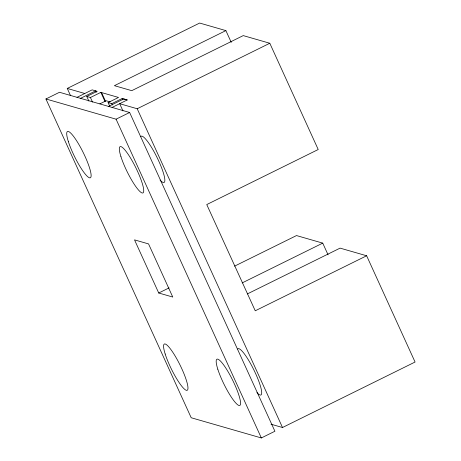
<?xml version="1.0" encoding="UTF-8"?>
<svg xmlns="http://www.w3.org/2000/svg" width="461" height="461" viewBox="0 0 461 461"><rect width="100%" height="100%" fill="white"/><g stroke="black" fill="none" stroke-linecap="round" stroke-linejoin="round"><path stroke-width="0.69" d="M45.933 98.971L59.492 92.275L129.633 112.484L274.906 431.254L261.347 437.95L191.206 417.747L45.933 98.971L116.074 119.18L129.633 112.484M70.533 95.64L67.254 88.443L199.653 23.05L225.884 30.61L231.232 42.343M77.027 97.329L92.148 89.86L97.202 91.313L86.772 96.464L88.858 101.045M80.537 98.337L95.658 90.869L96.251 92.177M86.772 96.464L90.419 97.513L100.85 92.367L118.523 97.455L108.093 102.607L109.885 106.537M225.884 30.61L114.409 85.671L131.754 90.667L243.241 35.606L269.794 43.259L318.217 149.514L206.753 204.569L255.25 310.789L366.639 255.774L415.067 362.029L282.507 427.508L271.022 424.212M99.864 103.869L106.168 100.757L110.173 101.916M108.093 102.607L111.741 103.656L122.171 98.51L127.219 99.962L112.098 107.43M108.589 106.422L123.715 98.954L127.219 99.962M122.949 110.894L119.67 103.69L137.205 108.75L269.794 43.259M158.734 293.006L172.76 297.045L148.551 243.915L134.52 239.876L158.734 293.006L169.06 287.906M234.603 266.135L296.504 235.565L322.735 243.126L328.082 254.858M242.186 282.904L322.735 243.126M247.309 293.945L340.085 248.122L366.639 255.774M67.254 88.443L84.789 93.497M137.205 108.75L282.507 427.508M122.171 98.51L122.77 99.818M111.741 103.656L112.34 104.97M116.074 119.18L261.347 437.95M101.558 92.569L105.436 101.08M100.85 92.367L105.022 101.529M90.419 97.513L92.505 102.1M237.726 349.023A25.804 4.777 63.7 0 1 256.304 375.127A25.804 4.777 63.7 0 1 256.921 392.582M140.864 136.514A25.804 4.777 63.7 0 1 159.448 162.618A25.804 4.777 63.7 0 1 160.059 180.072M217.794 369.186A25.804 4.771 63.7 0 0 238.925 405.461A25.804 4.771 63.7 0 0 228.385 372.24A25.804 4.771 63.7 0 0 217.794 369.186M120.943 156.671A25.804 4.771 63.7 0 0 142.074 192.946A25.804 4.771 63.7 0 0 131.541 159.725A25.804 4.771 63.7 0 0 120.943 156.671M68.337 141.521A25.804 4.771 63.7 0 0 89.469 177.79A25.804 4.771 63.7 0 0 78.935 144.57A25.804 4.771 63.7 0 0 68.337 141.521M165.188 354.036A25.804 4.771 63.7 0 0 186.319 390.306A25.804 4.771 63.7 0 0 175.779 357.085A25.804 4.771 63.7 0 0 165.188 354.036"/></g></svg>
